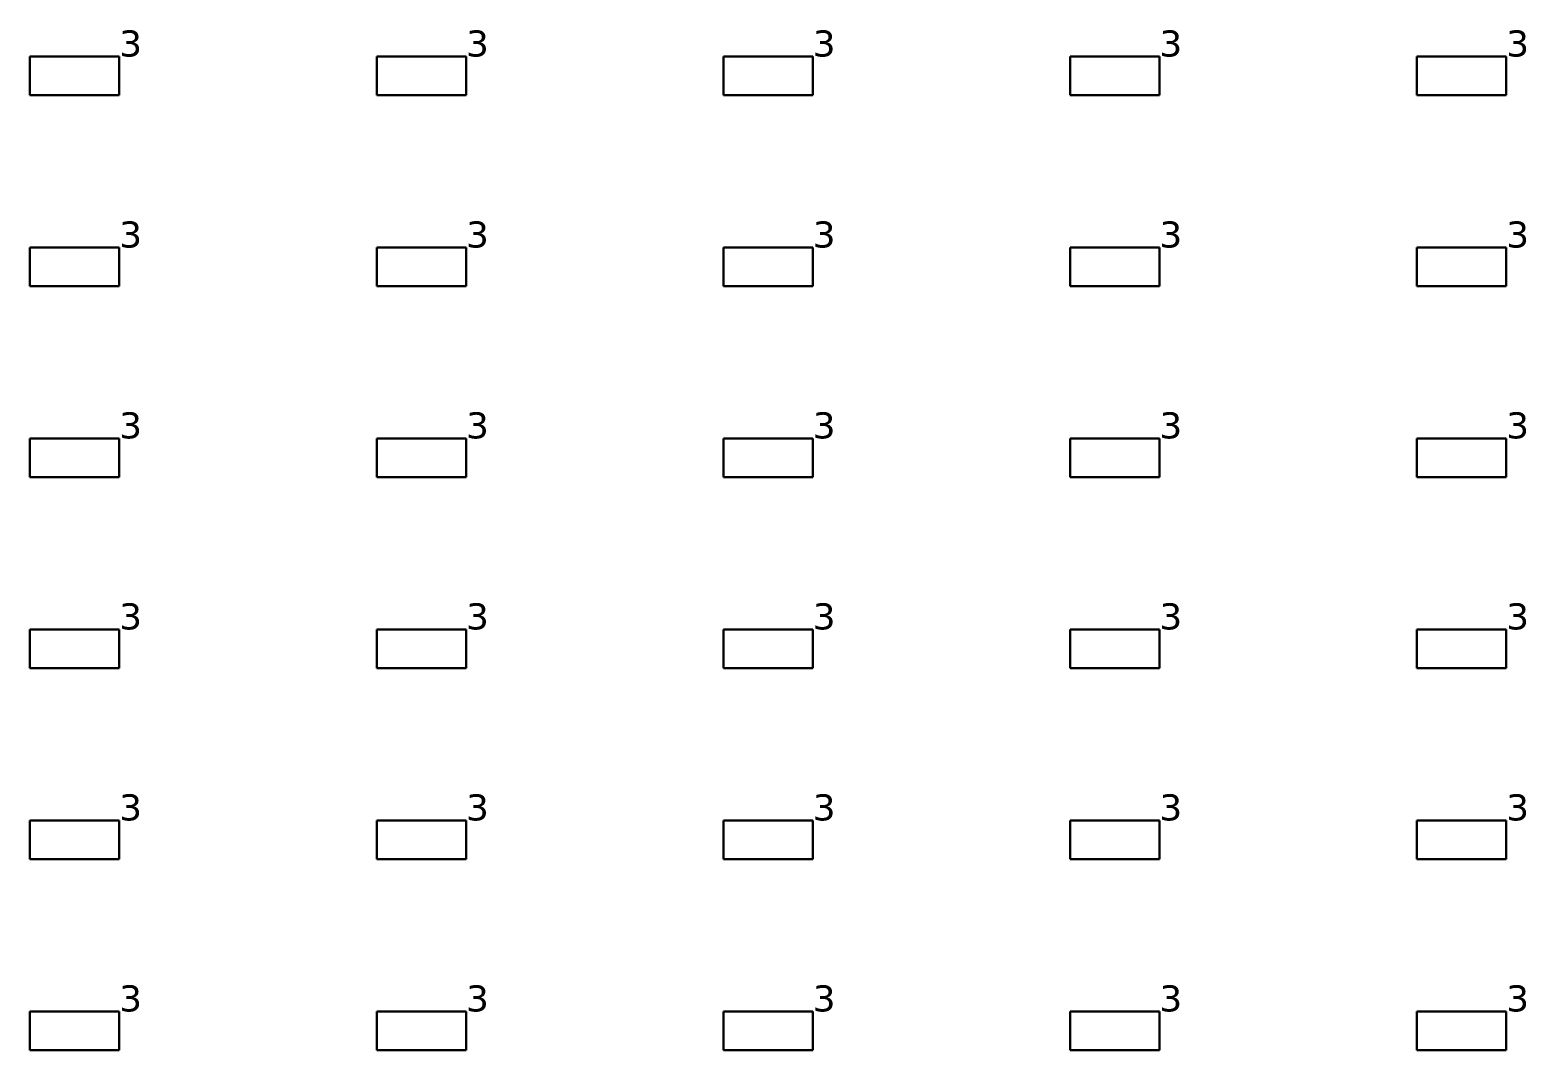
# Model space of a CAD drawing. Header units: inches. Extents: x 28 to 141, y 59 to 110.
# Drawn here: x 66.42 to 76.75, y 76.43 to 83.46 of the extents above; entities that cross this region are included whole.
import ezdxf

# ---------------------------------------------------------------- set-up
doc = ezdxf.new("R2010")
doc.units = ezdxf.units.IN
doc.header["$MEASUREMENT"] = 0
doc.layers.add('DLX_BLD1_LUM', color=7, linetype='Continuous', true_color=0xffd400)
doc.layers.add('DLX_BLD1_LUMKEY_IDX', color=7, linetype='Continuous', true_color=0x969696)
doc.styles.add('TableTextStyle', font='')
doc.styles.get('TableTextStyle').set_extended_font_data('VERDANA.TTF')

msp = doc.modelspace()

# ---------------------------------------------------------------- linework, layer by layer
at = {"layer": 'DLX_BLD1_LUM'}
for points in [[(66.423, 83.014, 0), (66.423, 83.281, 0)], [(66.423, 83.281, 0), (66.423, 83.281, 0)], [(66.423, 83.281, 0), (66.423, 83.014, 0)], [(66.423, 83.281, 0), (67.04, 83.281, 0)], [(67.04, 83.281, 0), (66.423, 83.281, 0)], [(66.423, 83.281, 0), (66.423, 83.281, 0)], [(66.423, 83.281, 0), (66.423, 83.014, 0)], [(67.04, 83.281, 0), (66.423, 83.281, 0)], [(66.423, 83.014, 0), (66.423, 83.281, 0)], [(66.423, 83.281, 0), (67.04, 83.281, 0)], [(67.04, 83.281, 0), (67.04, 83.014, 0)], [(67.04, 83.014, 0), (67.04, 83.281, 0)], [(67.04, 83.281, 0), (67.04, 83.281, 0)], [(67.04, 83.281, 0), (67.04, 83.281, 0)], [(67.04, 83.014, 0), (67.04, 83.281, 0)], [(67.04, 83.281, 0), (67.04, 83.014, 0)], [(68.817, 83.014, 0), (68.817, 83.281, 0)], [(68.817, 83.281, 0), (68.817, 83.281, 0)], [(68.817, 83.281, 0), (68.817, 83.014, 0)], [(68.817, 83.281, 0), (69.434, 83.281, 0)], [(69.434, 83.281, 0), (68.817, 83.281, 0)], [(68.817, 83.281, 0), (68.817, 83.281, 0)], [(68.817, 83.281, 0), (68.817, 83.014, 0)], [(69.434, 83.281, 0), (68.817, 83.281, 0)], [(68.817, 83.014, 0), (68.817, 83.281, 0)], [(68.817, 83.281, 0), (69.434, 83.281, 0)], [(69.434, 83.281, 0), (69.434, 83.014, 0)], [(69.434, 83.014, 0), (69.434, 83.281, 0)], [(69.434, 83.281, 0), (69.434, 83.281, 0)], [(69.434, 83.281, 0), (69.434, 83.281, 0)], [(69.434, 83.014, 0), (69.434, 83.281, 0)], [(69.434, 83.281, 0), (69.434, 83.014, 0)], [(71.21, 83.014, 0), (71.21, 83.281, 0)], [(71.21, 83.281, 0), (71.21, 83.281, 0)], [(71.21, 83.281, 0), (71.21, 83.014, 0)], [(71.21, 83.281, 0), (71.827, 83.281, 0)], [(71.827, 83.281, 0), (71.21, 83.281, 0)], [(71.21, 83.281, 0), (71.21, 83.281, 0)], [(71.21, 83.281, 0), (71.21, 83.014, 0)], [(71.827, 83.281, 0), (71.21, 83.281, 0)], [(71.21, 83.014, 0), (71.21, 83.281, 0)], [(71.21, 83.281, 0), (71.827, 83.281, 0)], [(71.827, 83.281, 0), (71.827, 83.014, 0)], [(71.827, 83.014, 0), (71.827, 83.281, 0)], [(71.827, 83.281, 0), (71.827, 83.281, 0)], [(71.827, 83.281, 0), (71.827, 83.281, 0)], [(71.827, 83.014, 0), (71.827, 83.281, 0)], [(71.827, 83.281, 0), (71.827, 83.014, 0)], [(73.603, 83.014, 0), (73.603, 83.281, 0)], [(73.603, 83.281, 0), (73.603, 83.281, 0)], [(73.603, 83.281, 0), (73.603, 83.014, 0)], [(73.603, 83.281, 0), (74.22, 83.281, 0)], [(74.22, 83.281, 0), (73.603, 83.281, 0)], [(73.603, 83.281, 0), (73.603, 83.281, 0)], [(73.603, 83.281, 0), (73.603, 83.014, 0)], [(74.22, 83.281, 0), (73.603, 83.281, 0)], [(73.603, 83.014, 0), (73.603, 83.281, 0)], [(73.603, 83.281, 0), (74.22, 83.281, 0)], [(74.22, 83.281, 0), (74.22, 83.014, 0)], [(74.22, 83.014, 0), (74.22, 83.281, 0)], [(74.22, 83.281, 0), (74.22, 83.281, 0)], [(74.22, 83.281, 0), (74.22, 83.281, 0)], [(74.22, 83.014, 0), (74.22, 83.281, 0)], [(74.22, 83.281, 0), (74.22, 83.014, 0)], [(75.997, 83.014, 0), (75.997, 83.281, 0)], [(75.997, 83.281, 0), (75.997, 83.281, 0)], [(75.997, 83.281, 0), (75.997, 83.014, 0)], [(75.997, 83.281, 0), (76.614, 83.281, 0)], [(76.614, 83.281, 0), (75.997, 83.281, 0)], [(75.997, 83.281, 0), (75.997, 83.281, 0)], [(75.997, 83.281, 0), (75.997, 83.014, 0)], [(76.614, 83.281, 0), (75.997, 83.281, 0)], [(75.997, 83.014, 0), (75.997, 83.281, 0)], [(75.997, 83.281, 0), (76.614, 83.281, 0)], [(76.614, 83.281, 0), (76.614, 83.014, 0)], [(76.614, 83.014, 0), (76.614, 83.281, 0)], [(76.614, 83.281, 0), (76.614, 83.281, 0)], [(76.614, 83.281, 0), (76.614, 83.281, 0)], [(76.614, 83.014, 0), (76.614, 83.281, 0)], [(76.614, 83.281, 0), (76.614, 83.014, 0)], [(67.04, 83.014, 0), (66.423, 83.014, 0)], [(66.423, 83.014, 0), (66.423, 83.014, 0)], [(66.423, 83.014, 0), (67.04, 83.014, 0)], [(66.423, 83.014, 0), (66.423, 83.014, 0)], [(66.423, 83.014, 0), (67.04, 83.014, 0)], [(67.04, 83.014, 0), (66.423, 83.014, 0)], [(67.04, 83.014, 0), (67.04, 83.014, 0)], [(67.04, 83.014, 0), (67.04, 83.014, 0)], [(69.434, 83.014, 0), (68.817, 83.014, 0)], [(68.817, 83.014, 0), (68.817, 83.014, 0)], [(68.817, 83.014, 0), (69.434, 83.014, 0)], [(68.817, 83.014, 0), (68.817, 83.014, 0)], [(68.817, 83.014, 0), (69.434, 83.014, 0)], [(69.434, 83.014, 0), (68.817, 83.014, 0)], [(69.434, 83.014, 0), (69.434, 83.014, 0)], [(69.434, 83.014, 0), (69.434, 83.014, 0)], [(71.827, 83.014, 0), (71.21, 83.014, 0)], [(71.21, 83.014, 0), (71.21, 83.014, 0)], [(71.21, 83.014, 0), (71.827, 83.014, 0)], [(71.21, 83.014, 0), (71.21, 83.014, 0)], [(71.21, 83.014, 0), (71.827, 83.014, 0)], [(71.827, 83.014, 0), (71.21, 83.014, 0)], [(71.827, 83.014, 0), (71.827, 83.014, 0)], [(71.827, 83.014, 0), (71.827, 83.014, 0)], [(74.22, 83.014, 0), (73.603, 83.014, 0)], [(73.603, 83.014, 0), (73.603, 83.014, 0)], [(73.603, 83.014, 0), (74.22, 83.014, 0)], [(73.603, 83.014, 0), (73.603, 83.014, 0)], [(73.603, 83.014, 0), (74.22, 83.014, 0)], [(74.22, 83.014, 0), (73.603, 83.014, 0)], [(74.22, 83.014, 0), (74.22, 83.014, 0)], [(74.22, 83.014, 0), (74.22, 83.014, 0)], [(76.614, 83.014, 0), (75.997, 83.014, 0)], [(75.997, 83.014, 0), (75.997, 83.014, 0)], [(75.997, 83.014, 0), (76.614, 83.014, 0)], [(75.997, 83.014, 0), (75.997, 83.014, 0)], [(75.997, 83.014, 0), (76.614, 83.014, 0)], [(76.614, 83.014, 0), (75.997, 83.014, 0)], [(76.614, 83.014, 0), (76.614, 83.014, 0)], [(76.614, 83.014, 0), (76.614, 83.014, 0)], [(66.423, 81.696, 0), (66.423, 81.963, 0)], [(66.423, 81.963, 0), (66.423, 81.963, 0)], [(66.423, 81.963, 0), (66.423, 81.696, 0)], [(66.423, 81.963, 0), (67.04, 81.963, 0)], [(67.04, 81.963, 0), (66.423, 81.963, 0)], [(66.423, 81.963, 0), (66.423, 81.963, 0)], [(66.423, 81.963, 0), (66.423, 81.696, 0)], [(67.04, 81.963, 0), (66.423, 81.963, 0)], [(66.423, 81.696, 0), (66.423, 81.963, 0)], [(66.423, 81.963, 0), (67.04, 81.963, 0)], [(67.04, 81.963, 0), (67.04, 81.696, 0)], [(67.04, 81.696, 0), (67.04, 81.963, 0)], [(67.04, 81.963, 0), (67.04, 81.963, 0)], [(67.04, 81.963, 0), (67.04, 81.963, 0)], [(67.04, 81.696, 0), (67.04, 81.963, 0)], [(67.04, 81.963, 0), (67.04, 81.696, 0)], [(68.817, 81.696, 0), (68.817, 81.963, 0)], [(68.817, 81.963, 0), (68.817, 81.963, 0)], [(68.817, 81.963, 0), (68.817, 81.696, 0)], [(68.817, 81.963, 0), (69.434, 81.963, 0)], [(69.434, 81.963, 0), (68.817, 81.963, 0)], [(68.817, 81.963, 0), (68.817, 81.963, 0)], [(68.817, 81.963, 0), (68.817, 81.696, 0)], [(69.434, 81.963, 0), (68.817, 81.963, 0)], [(68.817, 81.696, 0), (68.817, 81.963, 0)], [(68.817, 81.963, 0), (69.434, 81.963, 0)], [(69.434, 81.963, 0), (69.434, 81.696, 0)], [(69.434, 81.696, 0), (69.434, 81.963, 0)], [(69.434, 81.963, 0), (69.434, 81.963, 0)], [(69.434, 81.963, 0), (69.434, 81.963, 0)], [(69.434, 81.696, 0), (69.434, 81.963, 0)], [(69.434, 81.963, 0), (69.434, 81.696, 0)], [(71.21, 81.696, 0), (71.21, 81.963, 0)], [(71.21, 81.963, 0), (71.21, 81.963, 0)], [(71.21, 81.963, 0), (71.21, 81.696, 0)], [(71.21, 81.963, 0), (71.827, 81.963, 0)], [(71.827, 81.963, 0), (71.21, 81.963, 0)], [(71.21, 81.963, 0), (71.21, 81.963, 0)], [(71.21, 81.963, 0), (71.21, 81.696, 0)], [(71.827, 81.963, 0), (71.21, 81.963, 0)], [(71.21, 81.696, 0), (71.21, 81.963, 0)], [(71.21, 81.963, 0), (71.827, 81.963, 0)], [(71.827, 81.963, 0), (71.827, 81.696, 0)], [(71.827, 81.696, 0), (71.827, 81.963, 0)], [(71.827, 81.963, 0), (71.827, 81.963, 0)], [(71.827, 81.963, 0), (71.827, 81.963, 0)], [(71.827, 81.696, 0), (71.827, 81.963, 0)], [(71.827, 81.963, 0), (71.827, 81.696, 0)], [(73.603, 81.696, 0), (73.603, 81.963, 0)], [(73.603, 81.963, 0), (73.603, 81.963, 0)], [(73.603, 81.963, 0), (73.603, 81.696, 0)], [(73.603, 81.963, 0), (74.22, 81.963, 0)], [(74.22, 81.963, 0), (73.603, 81.963, 0)], [(73.603, 81.963, 0), (73.603, 81.963, 0)], [(73.603, 81.963, 0), (73.603, 81.696, 0)], [(74.22, 81.963, 0), (73.603, 81.963, 0)], [(73.603, 81.696, 0), (73.603, 81.963, 0)], [(73.603, 81.963, 0), (74.22, 81.963, 0)], [(74.22, 81.963, 0), (74.22, 81.696, 0)], [(74.22, 81.696, 0), (74.22, 81.963, 0)], [(74.22, 81.963, 0), (74.22, 81.963, 0)], [(74.22, 81.963, 0), (74.22, 81.963, 0)], [(74.22, 81.696, 0), (74.22, 81.963, 0)], [(74.22, 81.963, 0), (74.22, 81.696, 0)], [(75.997, 81.696, 0), (75.997, 81.963, 0)], [(75.997, 81.963, 0), (75.997, 81.963, 0)], [(75.997, 81.963, 0), (75.997, 81.696, 0)], [(75.997, 81.963, 0), (76.614, 81.963, 0)], [(76.614, 81.963, 0), (75.997, 81.963, 0)], [(75.997, 81.963, 0), (75.997, 81.963, 0)], [(75.997, 81.963, 0), (75.997, 81.696, 0)], [(76.614, 81.963, 0), (75.997, 81.963, 0)], [(75.997, 81.696, 0), (75.997, 81.963, 0)], [(75.997, 81.963, 0), (76.614, 81.963, 0)], [(76.614, 81.963, 0), (76.614, 81.696, 0)], [(76.614, 81.696, 0), (76.614, 81.963, 0)], [(76.614, 81.963, 0), (76.614, 81.963, 0)], [(76.614, 81.963, 0), (76.614, 81.963, 0)], [(76.614, 81.696, 0), (76.614, 81.963, 0)], [(76.614, 81.963, 0), (76.614, 81.696, 0)], [(67.04, 81.696, 0), (66.423, 81.696, 0)], [(66.423, 81.696, 0), (66.423, 81.696, 0)], [(66.423, 81.696, 0), (67.04, 81.696, 0)], [(66.423, 81.696, 0), (66.423, 81.696, 0)], [(66.423, 81.696, 0), (67.04, 81.696, 0)], [(67.04, 81.696, 0), (66.423, 81.696, 0)], [(67.04, 81.696, 0), (67.04, 81.696, 0)], [(67.04, 81.696, 0), (67.04, 81.696, 0)], [(69.434, 81.696, 0), (68.817, 81.696, 0)], [(68.817, 81.696, 0), (68.817, 81.696, 0)], [(68.817, 81.696, 0), (69.434, 81.696, 0)], [(68.817, 81.696, 0), (68.817, 81.696, 0)], [(68.817, 81.696, 0), (69.434, 81.696, 0)], [(69.434, 81.696, 0), (68.817, 81.696, 0)], [(69.434, 81.696, 0), (69.434, 81.696, 0)], [(69.434, 81.696, 0), (69.434, 81.696, 0)], [(71.827, 81.696, 0), (71.21, 81.696, 0)], [(71.21, 81.696, 0), (71.21, 81.696, 0)], [(71.21, 81.696, 0), (71.827, 81.696, 0)], [(71.21, 81.696, 0), (71.21, 81.696, 0)], [(71.21, 81.696, 0), (71.827, 81.696, 0)], [(71.827, 81.696, 0), (71.21, 81.696, 0)], [(71.827, 81.696, 0), (71.827, 81.696, 0)], [(71.827, 81.696, 0), (71.827, 81.696, 0)], [(74.22, 81.696, 0), (73.603, 81.696, 0)], [(73.603, 81.696, 0), (73.603, 81.696, 0)], [(73.603, 81.696, 0), (74.22, 81.696, 0)], [(73.603, 81.696, 0), (73.603, 81.696, 0)], [(73.603, 81.696, 0), (74.22, 81.696, 0)], [(74.22, 81.696, 0), (73.603, 81.696, 0)], [(74.22, 81.696, 0), (74.22, 81.696, 0)], [(74.22, 81.696, 0), (74.22, 81.696, 0)], [(76.614, 81.696, 0), (75.997, 81.696, 0)], [(75.997, 81.696, 0), (75.997, 81.696, 0)], [(75.997, 81.696, 0), (76.614, 81.696, 0)], [(75.997, 81.696, 0), (75.997, 81.696, 0)], [(75.997, 81.696, 0), (76.614, 81.696, 0)], [(76.614, 81.696, 0), (75.997, 81.696, 0)], [(76.614, 81.696, 0), (76.614, 81.696, 0)], [(76.614, 81.696, 0), (76.614, 81.696, 0)], [(66.423, 80.379, 0), (66.423, 80.646, 0)], [(66.423, 80.646, 0), (66.423, 80.646, 0)], [(66.423, 80.646, 0), (66.423, 80.379, 0)], [(66.423, 80.646, 0), (67.04, 80.646, 0)], [(67.04, 80.646, 0), (66.423, 80.646, 0)], [(66.423, 80.646, 0), (66.423, 80.646, 0)], [(66.423, 80.646, 0), (66.423, 80.379, 0)], [(67.04, 80.646, 0), (66.423, 80.646, 0)], [(66.423, 80.379, 0), (66.423, 80.646, 0)], [(66.423, 80.646, 0), (67.04, 80.646, 0)], [(67.04, 80.646, 0), (67.04, 80.379, 0)], [(67.04, 80.379, 0), (67.04, 80.646, 0)], [(67.04, 80.646, 0), (67.04, 80.646, 0)], [(67.04, 80.646, 0), (67.04, 80.646, 0)], [(67.04, 80.379, 0), (67.04, 80.646, 0)], [(67.04, 80.646, 0), (67.04, 80.379, 0)], [(68.817, 80.379, 0), (68.817, 80.646, 0)], [(68.817, 80.646, 0), (68.817, 80.646, 0)], [(68.817, 80.646, 0), (68.817, 80.379, 0)], [(68.817, 80.646, 0), (69.434, 80.646, 0)], [(69.434, 80.646, 0), (68.817, 80.646, 0)], [(68.817, 80.646, 0), (68.817, 80.646, 0)], [(68.817, 80.646, 0), (68.817, 80.379, 0)], [(69.434, 80.646, 0), (68.817, 80.646, 0)], [(68.817, 80.379, 0), (68.817, 80.646, 0)], [(68.817, 80.646, 0), (69.434, 80.646, 0)], [(69.434, 80.646, 0), (69.434, 80.379, 0)], [(69.434, 80.379, 0), (69.434, 80.646, 0)], [(69.434, 80.646, 0), (69.434, 80.646, 0)], [(69.434, 80.646, 0), (69.434, 80.646, 0)], [(69.434, 80.379, 0), (69.434, 80.646, 0)], [(69.434, 80.646, 0), (69.434, 80.379, 0)], [(71.21, 80.379, 0), (71.21, 80.646, 0)], [(71.21, 80.646, 0), (71.21, 80.646, 0)], [(71.21, 80.646, 0), (71.21, 80.379, 0)], [(71.21, 80.646, 0), (71.827, 80.646, 0)], [(71.827, 80.646, 0), (71.21, 80.646, 0)], [(71.21, 80.646, 0), (71.21, 80.646, 0)], [(71.21, 80.646, 0), (71.21, 80.379, 0)], [(71.827, 80.646, 0), (71.21, 80.646, 0)], [(71.21, 80.379, 0), (71.21, 80.646, 0)], [(71.21, 80.646, 0), (71.827, 80.646, 0)], [(71.827, 80.646, 0), (71.827, 80.379, 0)], [(71.827, 80.379, 0), (71.827, 80.646, 0)], [(71.827, 80.646, 0), (71.827, 80.646, 0)], [(71.827, 80.646, 0), (71.827, 80.646, 0)], [(71.827, 80.379, 0), (71.827, 80.646, 0)], [(71.827, 80.646, 0), (71.827, 80.379, 0)], [(73.603, 80.379, 0), (73.603, 80.646, 0)], [(73.603, 80.646, 0), (73.603, 80.646, 0)], [(73.603, 80.646, 0), (73.603, 80.379, 0)], [(73.603, 80.646, 0), (74.22, 80.646, 0)], [(74.22, 80.646, 0), (73.603, 80.646, 0)], [(73.603, 80.646, 0), (73.603, 80.646, 0)], [(73.603, 80.646, 0), (73.603, 80.379, 0)], [(74.22, 80.646, 0), (73.603, 80.646, 0)], [(73.603, 80.379, 0), (73.603, 80.646, 0)], [(73.603, 80.646, 0), (74.22, 80.646, 0)], [(74.22, 80.646, 0), (74.22, 80.379, 0)], [(74.22, 80.379, 0), (74.22, 80.646, 0)], [(74.22, 80.646, 0), (74.22, 80.646, 0)], [(74.22, 80.646, 0), (74.22, 80.646, 0)], [(74.22, 80.379, 0), (74.22, 80.646, 0)], [(74.22, 80.646, 0), (74.22, 80.379, 0)], [(75.997, 80.379, 0), (75.997, 80.646, 0)], [(75.997, 80.646, 0), (75.997, 80.646, 0)], [(75.997, 80.646, 0), (75.997, 80.379, 0)], [(75.997, 80.646, 0), (76.614, 80.646, 0)], [(76.614, 80.646, 0), (75.997, 80.646, 0)], [(75.997, 80.646, 0), (75.997, 80.646, 0)], [(75.997, 80.646, 0), (75.997, 80.379, 0)], [(76.614, 80.646, 0), (75.997, 80.646, 0)], [(75.997, 80.379, 0), (75.997, 80.646, 0)], [(75.997, 80.646, 0), (76.614, 80.646, 0)], [(76.614, 80.646, 0), (76.614, 80.379, 0)], [(76.614, 80.379, 0), (76.614, 80.646, 0)], [(76.614, 80.646, 0), (76.614, 80.646, 0)], [(76.614, 80.646, 0), (76.614, 80.646, 0)], [(76.614, 80.379, 0), (76.614, 80.646, 0)], [(76.614, 80.646, 0), (76.614, 80.379, 0)], [(67.04, 80.379, 0), (66.423, 80.379, 0)], [(66.423, 80.379, 0), (66.423, 80.379, 0)], [(66.423, 80.379, 0), (67.04, 80.379, 0)], [(66.423, 80.379, 0), (66.423, 80.379, 0)], [(66.423, 80.379, 0), (67.04, 80.379, 0)], [(67.04, 80.379, 0), (66.423, 80.379, 0)], [(67.04, 80.379, 0), (67.04, 80.379, 0)], [(67.04, 80.379, 0), (67.04, 80.379, 0)], [(69.434, 80.379, 0), (68.817, 80.379, 0)], [(68.817, 80.379, 0), (68.817, 80.379, 0)], [(68.817, 80.379, 0), (69.434, 80.379, 0)], [(68.817, 80.379, 0), (68.817, 80.379, 0)], [(68.817, 80.379, 0), (69.434, 80.379, 0)], [(69.434, 80.379, 0), (68.817, 80.379, 0)], [(69.434, 80.379, 0), (69.434, 80.379, 0)], [(69.434, 80.379, 0), (69.434, 80.379, 0)], [(71.827, 80.379, 0), (71.21, 80.379, 0)], [(71.21, 80.379, 0), (71.21, 80.379, 0)], [(71.21, 80.379, 0), (71.827, 80.379, 0)], [(71.21, 80.379, 0), (71.21, 80.379, 0)], [(71.21, 80.379, 0), (71.827, 80.379, 0)], [(71.827, 80.379, 0), (71.21, 80.379, 0)], [(71.827, 80.379, 0), (71.827, 80.379, 0)], [(71.827, 80.379, 0), (71.827, 80.379, 0)], [(74.22, 80.379, 0), (73.603, 80.379, 0)], [(73.603, 80.379, 0), (73.603, 80.379, 0)], [(73.603, 80.379, 0), (74.22, 80.379, 0)], [(73.603, 80.379, 0), (73.603, 80.379, 0)], [(73.603, 80.379, 0), (74.22, 80.379, 0)], [(74.22, 80.379, 0), (73.603, 80.379, 0)], [(74.22, 80.379, 0), (74.22, 80.379, 0)], [(74.22, 80.379, 0), (74.22, 80.379, 0)], [(76.614, 80.379, 0), (75.997, 80.379, 0)], [(75.997, 80.379, 0), (75.997, 80.379, 0)], [(75.997, 80.379, 0), (76.614, 80.379, 0)], [(75.997, 80.379, 0), (75.997, 80.379, 0)], [(75.997, 80.379, 0), (76.614, 80.379, 0)], [(76.614, 80.379, 0), (75.997, 80.379, 0)], [(76.614, 80.379, 0), (76.614, 80.379, 0)], [(76.614, 80.379, 0), (76.614, 80.379, 0)], [(66.423, 79.061, 0), (66.423, 79.328, 0)], [(66.423, 79.328, 0), (66.423, 79.328, 0)], [(66.423, 79.328, 0), (66.423, 79.061, 0)], [(66.423, 79.328, 0), (67.04, 79.328, 0)], [(67.04, 79.328, 0), (66.423, 79.328, 0)], [(66.423, 79.328, 0), (66.423, 79.328, 0)], [(66.423, 79.328, 0), (66.423, 79.061, 0)], [(67.04, 79.328, 0), (66.423, 79.328, 0)], [(66.423, 79.061, 0), (66.423, 79.328, 0)], [(66.423, 79.328, 0), (67.04, 79.328, 0)], [(67.04, 79.328, 0), (67.04, 79.061, 0)], [(67.04, 79.061, 0), (67.04, 79.328, 0)], [(67.04, 79.328, 0), (67.04, 79.328, 0)], [(67.04, 79.328, 0), (67.04, 79.328, 0)], [(67.04, 79.061, 0), (67.04, 79.328, 0)], [(67.04, 79.328, 0), (67.04, 79.061, 0)], [(68.817, 79.061, 0), (68.817, 79.328, 0)], [(68.817, 79.328, 0), (68.817, 79.328, 0)], [(68.817, 79.328, 0), (68.817, 79.061, 0)], [(68.817, 79.328, 0), (69.434, 79.328, 0)], [(69.434, 79.328, 0), (68.817, 79.328, 0)], [(68.817, 79.328, 0), (68.817, 79.328, 0)], [(68.817, 79.328, 0), (68.817, 79.061, 0)], [(69.434, 79.328, 0), (68.817, 79.328, 0)], [(68.817, 79.061, 0), (68.817, 79.328, 0)], [(68.817, 79.328, 0), (69.434, 79.328, 0)], [(69.434, 79.328, 0), (69.434, 79.061, 0)], [(69.434, 79.061, 0), (69.434, 79.328, 0)], [(69.434, 79.328, 0), (69.434, 79.328, 0)], [(69.434, 79.328, 0), (69.434, 79.328, 0)], [(69.434, 79.061, 0), (69.434, 79.328, 0)], [(69.434, 79.328, 0), (69.434, 79.061, 0)], [(71.21, 79.061, 0), (71.21, 79.328, 0)], [(71.21, 79.328, 0), (71.21, 79.328, 0)], [(71.21, 79.328, 0), (71.21, 79.061, 0)], [(71.21, 79.328, 0), (71.827, 79.328, 0)], [(71.827, 79.328, 0), (71.21, 79.328, 0)], [(71.21, 79.328, 0), (71.21, 79.328, 0)], [(71.21, 79.328, 0), (71.21, 79.061, 0)], [(71.827, 79.328, 0), (71.21, 79.328, 0)], [(71.21, 79.061, 0), (71.21, 79.328, 0)], [(71.21, 79.328, 0), (71.827, 79.328, 0)], [(71.827, 79.328, 0), (71.827, 79.061, 0)], [(71.827, 79.061, 0), (71.827, 79.328, 0)], [(71.827, 79.328, 0), (71.827, 79.328, 0)], [(71.827, 79.328, 0), (71.827, 79.328, 0)], [(71.827, 79.061, 0), (71.827, 79.328, 0)], [(71.827, 79.328, 0), (71.827, 79.061, 0)], [(73.603, 79.061, 0), (73.603, 79.328, 0)], [(73.603, 79.328, 0), (73.603, 79.328, 0)], [(73.603, 79.328, 0), (73.603, 79.061, 0)], [(73.603, 79.328, 0), (74.22, 79.328, 0)], [(74.22, 79.328, 0), (73.603, 79.328, 0)], [(73.603, 79.328, 0), (73.603, 79.328, 0)], [(73.603, 79.328, 0), (73.603, 79.061, 0)], [(74.22, 79.328, 0), (73.603, 79.328, 0)], [(73.603, 79.061, 0), (73.603, 79.328, 0)], [(73.603, 79.328, 0), (74.22, 79.328, 0)], [(74.22, 79.328, 0), (74.22, 79.061, 0)], [(74.22, 79.061, 0), (74.22, 79.328, 0)], [(74.22, 79.328, 0), (74.22, 79.328, 0)], [(74.22, 79.328, 0), (74.22, 79.328, 0)], [(74.22, 79.061, 0), (74.22, 79.328, 0)], [(74.22, 79.328, 0), (74.22, 79.061, 0)], [(75.997, 79.061, 0), (75.997, 79.328, 0)], [(75.997, 79.328, 0), (75.997, 79.328, 0)], [(75.997, 79.328, 0), (75.997, 79.061, 0)], [(75.997, 79.328, 0), (76.614, 79.328, 0)], [(76.614, 79.328, 0), (75.997, 79.328, 0)], [(75.997, 79.328, 0), (75.997, 79.328, 0)], [(75.997, 79.328, 0), (75.997, 79.061, 0)], [(76.614, 79.328, 0), (75.997, 79.328, 0)], [(75.997, 79.061, 0), (75.997, 79.328, 0)], [(75.997, 79.328, 0), (76.614, 79.328, 0)], [(76.614, 79.328, 0), (76.614, 79.061, 0)], [(76.614, 79.061, 0), (76.614, 79.328, 0)], [(76.614, 79.328, 0), (76.614, 79.328, 0)], [(76.614, 79.328, 0), (76.614, 79.328, 0)], [(76.614, 79.061, 0), (76.614, 79.328, 0)], [(76.614, 79.328, 0), (76.614, 79.061, 0)], [(67.04, 79.061, 0), (66.423, 79.061, 0)], [(66.423, 79.061, 0), (66.423, 79.061, 0)], [(66.423, 79.061, 0), (67.04, 79.061, 0)], [(66.423, 79.061, 0), (66.423, 79.061, 0)], [(66.423, 79.061, 0), (67.04, 79.061, 0)], [(67.04, 79.061, 0), (66.423, 79.061, 0)], [(67.04, 79.061, 0), (67.04, 79.061, 0)], [(67.04, 79.061, 0), (67.04, 79.061, 0)], [(69.434, 79.061, 0), (68.817, 79.061, 0)], [(68.817, 79.061, 0), (68.817, 79.061, 0)], [(68.817, 79.061, 0), (69.434, 79.061, 0)], [(68.817, 79.061, 0), (68.817, 79.061, 0)], [(68.817, 79.061, 0), (69.434, 79.061, 0)], [(69.434, 79.061, 0), (68.817, 79.061, 0)], [(69.434, 79.061, 0), (69.434, 79.061, 0)], [(69.434, 79.061, 0), (69.434, 79.061, 0)], [(71.827, 79.061, 0), (71.21, 79.061, 0)], [(71.21, 79.061, 0), (71.21, 79.061, 0)], [(71.21, 79.061, 0), (71.827, 79.061, 0)], [(71.21, 79.061, 0), (71.21, 79.061, 0)], [(71.21, 79.061, 0), (71.827, 79.061, 0)], [(71.827, 79.061, 0), (71.21, 79.061, 0)], [(71.827, 79.061, 0), (71.827, 79.061, 0)], [(71.827, 79.061, 0), (71.827, 79.061, 0)], [(74.22, 79.061, 0), (73.603, 79.061, 0)], [(73.603, 79.061, 0), (73.603, 79.061, 0)], [(73.603, 79.061, 0), (74.22, 79.061, 0)], [(73.603, 79.061, 0), (73.603, 79.061, 0)], [(73.603, 79.061, 0), (74.22, 79.061, 0)], [(74.22, 79.061, 0), (73.603, 79.061, 0)], [(74.22, 79.061, 0), (74.22, 79.061, 0)], [(74.22, 79.061, 0), (74.22, 79.061, 0)], [(76.614, 79.061, 0), (75.997, 79.061, 0)], [(75.997, 79.061, 0), (75.997, 79.061, 0)], [(75.997, 79.061, 0), (76.614, 79.061, 0)], [(75.997, 79.061, 0), (75.997, 79.061, 0)], [(75.997, 79.061, 0), (76.614, 79.061, 0)], [(76.614, 79.061, 0), (75.997, 79.061, 0)], [(76.614, 79.061, 0), (76.614, 79.061, 0)], [(76.614, 79.061, 0), (76.614, 79.061, 0)], [(66.423, 77.743, 0), (66.423, 78.01, 0)], [(66.423, 78.01, 0), (66.423, 78.01, 0)], [(66.423, 78.01, 0), (66.423, 77.743, 0)], [(66.423, 78.01, 0), (67.04, 78.01, 0)], [(67.04, 78.01, 0), (66.423, 78.01, 0)], [(66.423, 78.01, 0), (66.423, 78.01, 0)], [(66.423, 78.01, 0), (66.423, 77.743, 0)], [(67.04, 78.01, 0), (66.423, 78.01, 0)], [(66.423, 77.743, 0), (66.423, 78.01, 0)], [(66.423, 78.01, 0), (67.04, 78.01, 0)], [(67.04, 78.01, 0), (67.04, 77.743, 0)], [(67.04, 77.743, 0), (67.04, 78.01, 0)], [(67.04, 78.01, 0), (67.04, 78.01, 0)], [(67.04, 78.01, 0), (67.04, 78.01, 0)], [(67.04, 77.743, 0), (67.04, 78.01, 0)], [(67.04, 78.01, 0), (67.04, 77.743, 0)], [(68.817, 77.743, 0), (68.817, 78.01, 0)], [(68.817, 78.01, 0), (68.817, 78.01, 0)], [(68.817, 78.01, 0), (68.817, 77.743, 0)], [(68.817, 78.01, 0), (69.434, 78.01, 0)], [(69.434, 78.01, 0), (68.817, 78.01, 0)], [(68.817, 78.01, 0), (68.817, 78.01, 0)], [(68.817, 78.01, 0), (68.817, 77.743, 0)], [(69.434, 78.01, 0), (68.817, 78.01, 0)], [(68.817, 77.743, 0), (68.817, 78.01, 0)], [(68.817, 78.01, 0), (69.434, 78.01, 0)], [(69.434, 78.01, 0), (69.434, 77.743, 0)], [(69.434, 77.743, 0), (69.434, 78.01, 0)], [(69.434, 78.01, 0), (69.434, 78.01, 0)], [(69.434, 78.01, 0), (69.434, 78.01, 0)], [(69.434, 77.743, 0), (69.434, 78.01, 0)], [(69.434, 78.01, 0), (69.434, 77.743, 0)], [(71.21, 77.743, 0), (71.21, 78.01, 0)], [(71.21, 78.01, 0), (71.21, 78.01, 0)], [(71.21, 78.01, 0), (71.21, 77.743, 0)], [(71.21, 78.01, 0), (71.827, 78.01, 0)], [(71.827, 78.01, 0), (71.21, 78.01, 0)], [(71.21, 78.01, 0), (71.21, 78.01, 0)], [(71.21, 78.01, 0), (71.21, 77.743, 0)], [(71.827, 78.01, 0), (71.21, 78.01, 0)], [(71.21, 77.743, 0), (71.21, 78.01, 0)], [(71.21, 78.01, 0), (71.827, 78.01, 0)], [(71.827, 78.01, 0), (71.827, 77.743, 0)], [(71.827, 77.743, 0), (71.827, 78.01, 0)], [(71.827, 78.01, 0), (71.827, 78.01, 0)], [(71.827, 78.01, 0), (71.827, 78.01, 0)], [(71.827, 77.743, 0), (71.827, 78.01, 0)], [(71.827, 78.01, 0), (71.827, 77.743, 0)], [(73.603, 77.743, 0), (73.603, 78.01, 0)], [(73.603, 78.01, 0), (73.603, 78.01, 0)], [(73.603, 78.01, 0), (73.603, 77.743, 0)], [(73.603, 78.01, 0), (74.22, 78.01, 0)], [(74.22, 78.01, 0), (73.603, 78.01, 0)], [(73.603, 78.01, 0), (73.603, 78.01, 0)], [(73.603, 78.01, 0), (73.603, 77.743, 0)], [(74.22, 78.01, 0), (73.603, 78.01, 0)], [(73.603, 77.743, 0), (73.603, 78.01, 0)], [(73.603, 78.01, 0), (74.22, 78.01, 0)], [(74.22, 78.01, 0), (74.22, 77.743, 0)], [(74.22, 77.743, 0), (74.22, 78.01, 0)], [(74.22, 78.01, 0), (74.22, 78.01, 0)], [(74.22, 78.01, 0), (74.22, 78.01, 0)], [(74.22, 77.743, 0), (74.22, 78.01, 0)], [(74.22, 78.01, 0), (74.22, 77.743, 0)], [(75.997, 77.743, 0), (75.997, 78.01, 0)], [(75.997, 78.01, 0), (75.997, 78.01, 0)], [(75.997, 78.01, 0), (75.997, 77.743, 0)], [(75.997, 78.01, 0), (76.614, 78.01, 0)], [(76.614, 78.01, 0), (75.997, 78.01, 0)], [(75.997, 78.01, 0), (75.997, 78.01, 0)], [(75.997, 78.01, 0), (75.997, 77.743, 0)], [(76.614, 78.01, 0), (75.997, 78.01, 0)], [(75.997, 77.743, 0), (75.997, 78.01, 0)], [(75.997, 78.01, 0), (76.614, 78.01, 0)], [(76.614, 78.01, 0), (76.614, 77.743, 0)], [(76.614, 77.743, 0), (76.614, 78.01, 0)], [(76.614, 78.01, 0), (76.614, 78.01, 0)], [(76.614, 78.01, 0), (76.614, 78.01, 0)], [(76.614, 77.743, 0), (76.614, 78.01, 0)], [(76.614, 78.01, 0), (76.614, 77.743, 0)], [(67.04, 77.743, 0), (66.423, 77.743, 0)], [(66.423, 77.743, 0), (66.423, 77.743, 0)], [(66.423, 77.743, 0), (67.04, 77.743, 0)], [(66.423, 77.743, 0), (66.423, 77.743, 0)], [(66.423, 77.743, 0), (67.04, 77.743, 0)], [(67.04, 77.743, 0), (66.423, 77.743, 0)], [(67.04, 77.743, 0), (67.04, 77.743, 0)], [(67.04, 77.743, 0), (67.04, 77.743, 0)], [(69.434, 77.743, 0), (68.817, 77.743, 0)], [(68.817, 77.743, 0), (68.817, 77.743, 0)], [(68.817, 77.743, 0), (69.434, 77.743, 0)], [(68.817, 77.743, 0), (68.817, 77.743, 0)], [(68.817, 77.743, 0), (69.434, 77.743, 0)], [(69.434, 77.743, 0), (68.817, 77.743, 0)], [(69.434, 77.743, 0), (69.434, 77.743, 0)], [(69.434, 77.743, 0), (69.434, 77.743, 0)], [(71.827, 77.743, 0), (71.21, 77.743, 0)], [(71.21, 77.743, 0), (71.21, 77.743, 0)], [(71.21, 77.743, 0), (71.827, 77.743, 0)], [(71.21, 77.743, 0), (71.21, 77.743, 0)], [(71.21, 77.743, 0), (71.827, 77.743, 0)], [(71.827, 77.743, 0), (71.21, 77.743, 0)], [(71.827, 77.743, 0), (71.827, 77.743, 0)], [(71.827, 77.743, 0), (71.827, 77.743, 0)], [(74.22, 77.743, 0), (73.603, 77.743, 0)], [(73.603, 77.743, 0), (73.603, 77.743, 0)], [(73.603, 77.743, 0), (74.22, 77.743, 0)], [(73.603, 77.743, 0), (73.603, 77.743, 0)], [(73.603, 77.743, 0), (74.22, 77.743, 0)], [(74.22, 77.743, 0), (73.603, 77.743, 0)], [(74.22, 77.743, 0), (74.22, 77.743, 0)], [(74.22, 77.743, 0), (74.22, 77.743, 0)], [(76.614, 77.743, 0), (75.997, 77.743, 0)], [(75.997, 77.743, 0), (75.997, 77.743, 0)], [(75.997, 77.743, 0), (76.614, 77.743, 0)], [(75.997, 77.743, 0), (75.997, 77.743, 0)], [(75.997, 77.743, 0), (76.614, 77.743, 0)], [(76.614, 77.743, 0), (75.997, 77.743, 0)], [(76.614, 77.743, 0), (76.614, 77.743, 0)], [(76.614, 77.743, 0), (76.614, 77.743, 0)], [(66.423, 76.425, 0), (66.423, 76.692, 0)], [(66.423, 76.692, 0), (66.423, 76.692, 0)], [(66.423, 76.692, 0), (66.423, 76.425, 0)], [(66.423, 76.692, 0), (67.04, 76.692, 0)], [(67.04, 76.692, 0), (66.423, 76.692, 0)], [(66.423, 76.692, 0), (66.423, 76.692, 0)], [(66.423, 76.692, 0), (66.423, 76.425, 0)], [(67.04, 76.692, 0), (66.423, 76.692, 0)], [(66.423, 76.425, 0), (66.423, 76.692, 0)], [(66.423, 76.692, 0), (67.04, 76.692, 0)], [(67.04, 76.692, 0), (67.04, 76.425, 0)], [(67.04, 76.425, 0), (67.04, 76.692, 0)], [(67.04, 76.692, 0), (67.04, 76.692, 0)], [(67.04, 76.692, 0), (67.04, 76.692, 0)], [(67.04, 76.425, 0), (67.04, 76.692, 0)], [(67.04, 76.692, 0), (67.04, 76.425, 0)], [(68.817, 76.425, 0), (68.817, 76.692, 0)], [(68.817, 76.692, 0), (68.817, 76.692, 0)], [(68.817, 76.692, 0), (68.817, 76.425, 0)], [(68.817, 76.692, 0), (69.434, 76.692, 0)], [(69.434, 76.692, 0), (68.817, 76.692, 0)], [(68.817, 76.692, 0), (68.817, 76.692, 0)], [(68.817, 76.692, 0), (68.817, 76.425, 0)], [(69.434, 76.692, 0), (68.817, 76.692, 0)], [(68.817, 76.425, 0), (68.817, 76.692, 0)], [(68.817, 76.692, 0), (69.434, 76.692, 0)], [(69.434, 76.692, 0), (69.434, 76.425, 0)], [(69.434, 76.425, 0), (69.434, 76.692, 0)], [(69.434, 76.692, 0), (69.434, 76.692, 0)], [(69.434, 76.692, 0), (69.434, 76.692, 0)], [(69.434, 76.425, 0), (69.434, 76.692, 0)], [(69.434, 76.692, 0), (69.434, 76.425, 0)], [(71.21, 76.425, 0), (71.21, 76.692, 0)], [(71.21, 76.692, 0), (71.21, 76.692, 0)], [(71.21, 76.692, 0), (71.21, 76.425, 0)], [(71.21, 76.692, 0), (71.827, 76.692, 0)], [(71.827, 76.692, 0), (71.21, 76.692, 0)], [(71.21, 76.692, 0), (71.21, 76.692, 0)], [(71.21, 76.692, 0), (71.21, 76.425, 0)], [(71.827, 76.692, 0), (71.21, 76.692, 0)], [(71.21, 76.425, 0), (71.21, 76.692, 0)], [(71.21, 76.692, 0), (71.827, 76.692, 0)], [(71.827, 76.692, 0), (71.827, 76.425, 0)], [(71.827, 76.425, 0), (71.827, 76.692, 0)], [(71.827, 76.692, 0), (71.827, 76.692, 0)], [(71.827, 76.692, 0), (71.827, 76.692, 0)], [(71.827, 76.425, 0), (71.827, 76.692, 0)], [(71.827, 76.692, 0), (71.827, 76.425, 0)], [(73.603, 76.425, 0), (73.603, 76.692, 0)], [(73.603, 76.692, 0), (73.603, 76.692, 0)], [(73.603, 76.692, 0), (73.603, 76.425, 0)], [(73.603, 76.692, 0), (74.22, 76.692, 0)], [(74.22, 76.692, 0), (73.603, 76.692, 0)], [(73.603, 76.692, 0), (73.603, 76.692, 0)], [(73.603, 76.692, 0), (73.603, 76.425, 0)], [(74.22, 76.692, 0), (73.603, 76.692, 0)], [(73.603, 76.425, 0), (73.603, 76.692, 0)], [(73.603, 76.692, 0), (74.22, 76.692, 0)], [(74.22, 76.692, 0), (74.22, 76.425, 0)], [(74.22, 76.425, 0), (74.22, 76.692, 0)], [(74.22, 76.692, 0), (74.22, 76.692, 0)], [(74.22, 76.692, 0), (74.22, 76.692, 0)], [(74.22, 76.425, 0), (74.22, 76.692, 0)], [(74.22, 76.692, 0), (74.22, 76.425, 0)], [(75.997, 76.425, 0), (75.997, 76.692, 0)], [(75.997, 76.692, 0), (75.997, 76.692, 0)], [(75.997, 76.692, 0), (75.997, 76.425, 0)], [(75.997, 76.692, 0), (76.614, 76.692, 0)], [(76.614, 76.692, 0), (75.997, 76.692, 0)], [(75.997, 76.692, 0), (75.997, 76.692, 0)], [(75.997, 76.692, 0), (75.997, 76.425, 0)], [(76.614, 76.692, 0), (75.997, 76.692, 0)], [(75.997, 76.425, 0), (75.997, 76.692, 0)], [(75.997, 76.692, 0), (76.614, 76.692, 0)], [(76.614, 76.692, 0), (76.614, 76.425, 0)], [(76.614, 76.425, 0), (76.614, 76.692, 0)], [(76.614, 76.692, 0), (76.614, 76.692, 0)], [(76.614, 76.692, 0), (76.614, 76.692, 0)], [(76.614, 76.425, 0), (76.614, 76.692, 0)], [(76.614, 76.692, 0), (76.614, 76.425, 0)], [(67.04, 76.425, 0), (66.423, 76.425, 0)], [(66.423, 76.425, 0), (66.423, 76.425, 0)], [(66.423, 76.425, 0), (67.04, 76.425, 0)], [(66.423, 76.425, 0), (66.423, 76.425, 0)], [(66.423, 76.425, 0), (67.04, 76.425, 0)], [(67.04, 76.425, 0), (66.423, 76.425, 0)], [(67.04, 76.425, 0), (67.04, 76.425, 0)], [(67.04, 76.425, 0), (67.04, 76.425, 0)], [(69.434, 76.425, 0), (68.817, 76.425, 0)], [(68.817, 76.425, 0), (68.817, 76.425, 0)], [(68.817, 76.425, 0), (69.434, 76.425, 0)], [(68.817, 76.425, 0), (68.817, 76.425, 0)], [(68.817, 76.425, 0), (69.434, 76.425, 0)], [(69.434, 76.425, 0), (68.817, 76.425, 0)], [(69.434, 76.425, 0), (69.434, 76.425, 0)], [(69.434, 76.425, 0), (69.434, 76.425, 0)], [(71.827, 76.425, 0), (71.21, 76.425, 0)], [(71.21, 76.425, 0), (71.21, 76.425, 0)], [(71.21, 76.425, 0), (71.827, 76.425, 0)], [(71.21, 76.425, 0), (71.21, 76.425, 0)], [(71.21, 76.425, 0), (71.827, 76.425, 0)], [(71.827, 76.425, 0), (71.21, 76.425, 0)], [(71.827, 76.425, 0), (71.827, 76.425, 0)], [(71.827, 76.425, 0), (71.827, 76.425, 0)], [(74.22, 76.425, 0), (73.603, 76.425, 0)], [(73.603, 76.425, 0), (73.603, 76.425, 0)], [(73.603, 76.425, 0), (74.22, 76.425, 0)], [(73.603, 76.425, 0), (73.603, 76.425, 0)], [(73.603, 76.425, 0), (74.22, 76.425, 0)], [(74.22, 76.425, 0), (73.603, 76.425, 0)], [(74.22, 76.425, 0), (74.22, 76.425, 0)], [(74.22, 76.425, 0), (74.22, 76.425, 0)], [(76.614, 76.425, 0), (75.997, 76.425, 0)], [(75.997, 76.425, 0), (75.997, 76.425, 0)], [(75.997, 76.425, 0), (76.614, 76.425, 0)], [(75.997, 76.425, 0), (75.997, 76.425, 0)], [(75.997, 76.425, 0), (76.614, 76.425, 0)], [(76.614, 76.425, 0), (75.997, 76.425, 0)], [(76.614, 76.425, 0), (76.614, 76.425, 0)], [(76.614, 76.425, 0), (76.614, 76.425, 0)]]:
    msp.add_polyline3d(points, dxfattribs=at)

# ---------------------------------------------------------------- texts
at = {"layer": 'DLX_BLD1_LUMKEY_IDX', "style": 'TableTextStyle'}
for p in [(67.04, 83.281), (69.434, 83.281), (71.827, 83.281), (74.22, 83.281), (76.614, 83.281), (67.04, 81.963), (69.434, 81.963), (71.827, 81.963), (74.22, 81.963), (76.614, 81.963), (67.04, 80.646), (69.434, 80.646), (71.827, 80.646), (74.22, 80.646), (76.614, 80.646), (67.04, 79.328), (69.434, 79.328), (71.827, 79.328), (74.22, 79.328), (76.614, 79.328), (67.04, 78.01), (69.434, 78.01), (71.827, 78.01), (74.22, 78.01), (76.614, 78.01), (67.04, 76.692), (69.434, 76.692), (71.827, 76.692), (74.22, 76.692), (76.614, 76.692)]:
    msp.add_text('3', height=0.18, dxfattribs=at).set_placement(p)

doc.saveas('drawing.dxf')
